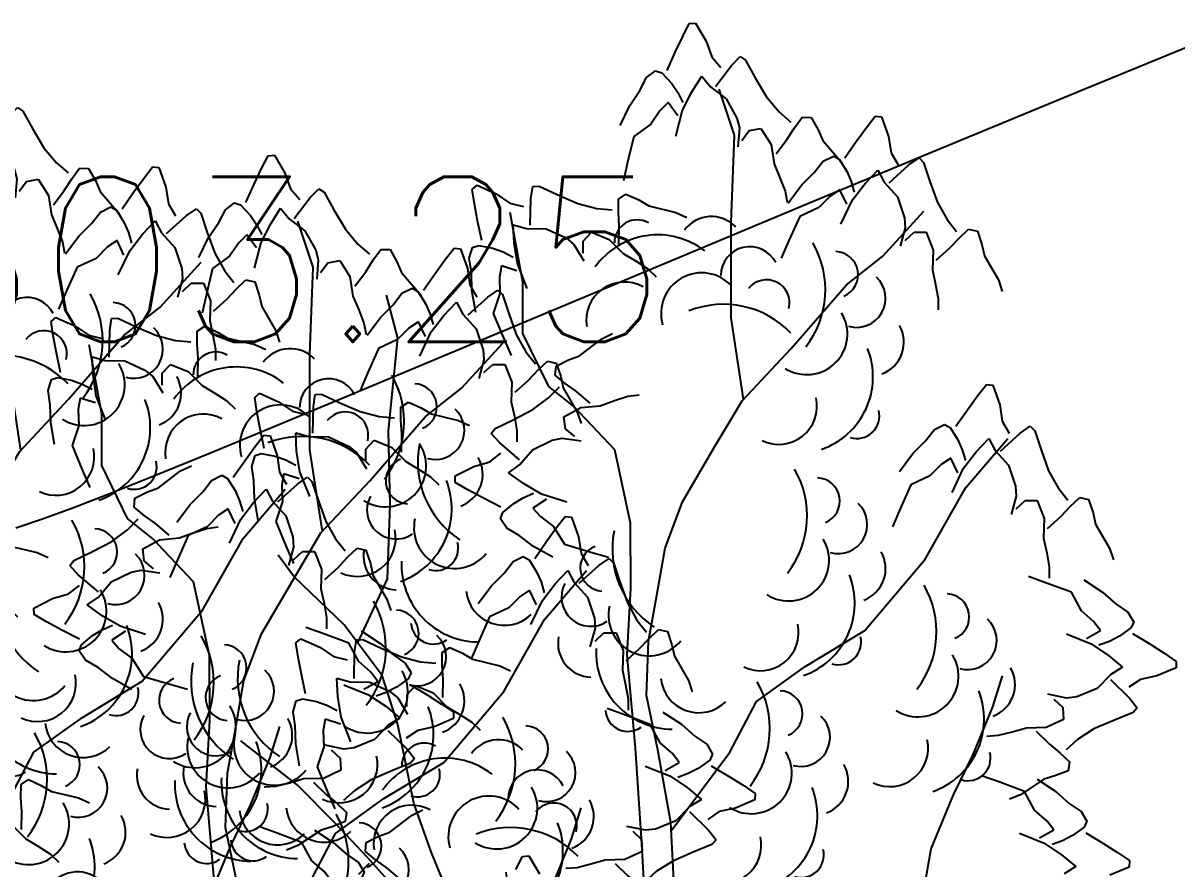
# Model space of a CAD drawing. Header units: millimetres. Extents: x 524954 to 526204, y 9523489 to 9524010.
# Drawn here: x 526078.41 to 526085.4, y 9523831.31 to 9523836.43 of the extents above; entities that cross this region are included whole.
import ezdxf

# ---------------------------------------------------------------- set-up
doc = ezdxf.new("R2010")
doc.units = ezdxf.units.MM
doc.header["$PDMODE"] = 32
doc.header["$PDSIZE"] = 0.5
doc.linetypes.add('ACAD_ISO12W100', pattern=[21, 12, -3, 0, -3, 0, -3])
for name, color, linetype in [('Arbre', 34, 'ACAD_ISO12W100'), ('CN_01_00', 3, 'Continuous'), ('TopoAlt', 3, 'Continuous'), ('TOPOJIS', 7, 'Continuous')]:
    doc.layers.add(name, color=color, linetype=linetype)
doc.styles.add('Simplex 1.0', font='Simplex.shx', dxfattribs={"width": 0.99, "height": 1})

# ---------------------------------------------------------------- blocks, each defined once
blk = doc.blocks.new('TCPOINT M')
at = {"color": 0}
blk.add_point((0, 0), dxfattribs=at)
at = {"layer": 'TopoAlt', "style": 'Simplex 1.0', "width": 0.99}
blk.add_attdef('ALT', (0.15, 0.15), '', height=1, dxfattribs=at)
blk = doc.blocks.new('v088')
at = {"color": 3, "linetype": 'Continuous'}
for p, q in [((-0.0239, 12.3184), (0.0161, 12.3965)), ((0.0161, 12.3965), (0.0546, 12.3999)), ((0.0546, 12.3999), (0.1184, 12.2906)), ((-0.0686, 12.2238), (-0.0239, 12.3184)), ((0.1184, 12.2906), (0.1522, 12.1952)), ((-0.1179, 12.1126), (-0.0686, 12.2238)), ((0.1522, 12.1952), (0.2074, 12.1313)), ((0.2717, 12.1435), (0.3242, 12.1966)), ((0.3242, 12.1966), (0.3557, 12.1751)), ((0.3557, 12.1751), (0.415, 12.0689)), ((-0.2428, 12.0693), (-0.1881, 12.111)), ((-0.1881, 12.111), (-0.1505, 12.0986)), ((-0.1505, 12.0986), (-0.0915, 12.0354)), ((0.1746, 12.0155), (0.2717, 12.1435)), ((-0.2828, 11.9912), (-0.2428, 12.0693)), ((-0.0915, 12.0354), (-0.0536, 11.98)), ((0.0317, 11.9844), (0.0922, 12.0781)), ((0.0922, 12.0781), (0.1437, 12.0135)), ((0.415, 12.0689), (0.4841, 11.9528)), ((-0.344, 11.9013), (-0.2828, 11.9912)), ((-0.0536, 11.98), (-0.0225, 11.9193)), ((-0.0252, 11.8718), (0.0317, 11.9844)), ((0.1437, 12.0135), (0.2395, 11.9416)), ((0.4841, 11.9528), (0.5601, 11.8616)), ((-0.4033, 11.7804), (-0.344, 11.9013)), ((-0.1123, 11.9179), (-0.1618, 11.8694)), ((-0.0542, 11.8389), (-0.1123, 11.9179)), ((0.2395, 11.9416), (0.3048, 11.8248)), ((-0.1618, 11.8694), (-0.2169, 11.7884)), ((-0.066, 11.7153), (-0.0252, 11.8718)), ((0.3048, 11.8248), (0.32, 11.7651)), ((0.5601, 11.8616), (0.6304, 11.8005)), ((0.6527, 11.7656), (0.6994, 11.8293)), ((0.6994, 11.8293), (0.7544, 11.828)), ((0.7544, 11.828), (0.796, 11.7537)), ((1.0886, 11.7676), (1.1424, 11.8368)), ((1.1424, 11.8368), (1.1809, 11.833)), ((1.1809, 11.833), (1.2232, 11.7138)), ((-0.2169, 11.7884), (-0.3202, 11.714)), ((0.32, 11.7651), (0.3106, 11.6498)), ((0.3344, 11.6895), (0.378, 11.7487)), ((0.378, 11.7487), (0.4498, 11.7623)), ((0.4498, 11.7623), (0.5114, 11.6644)), ((0.6075, 11.6944), (0.6527, 11.7656)), ((0.796, 11.7537), (0.824, 11.6885)), ((1.027, 11.683), (1.0886, 11.7676)), ((-0.3202, 11.714), (-0.3572, 11.5582)), ((0.5418, 11.6075), (0.6075, 11.6944)), ((0.824, 11.6885), (0.9344, 11.5607)), ((0.9578, 11.583), (1.027, 11.683)), ((1.2232, 11.7138), (1.2386, 11.6137)), ((0.5114, 11.6644), (0.5299, 11.5465)), ((1.2386, 11.6137), (1.2809, 11.5407)), ((-0.3572, 11.5582), (-0.3824, 11.4437)), ((0.5299, 11.5465), (0.5653, 11.4632)), ((0.7732, 11.4945), (0.827, 11.5637)), ((0.827, 11.5637), (0.8886, 11.5945)), ((0.8886, 11.5945), (0.9232, 11.5753)), ((0.9232, 11.5753), (0.9693, 11.5022)), ((0.9344, 11.5607), (0.97, 11.497)), ((1.2271, 11.433), (1.3463, 11.5407)), ((1.3463, 11.5407), (1.4079, 11.583)), ((1.4079, 11.583), (1.4348, 11.556)), ((1.4348, 11.556), (1.4733, 11.4406)), ((0.5653, 11.4632), (0.5962, 11.3829)), ((0.6962, 11.4176), (0.7732, 11.4945)), ((0.9693, 11.5022), (0.9963, 11.4406)), ((1.0809, 11.4291), (1.1578, 11.5099)), ((1.1578, 11.5099), (1.1963, 11.4368)), ((-1.2987, 11.3921), (-1.2695, 11.4174)), ((-1.2853, 11.3054), (-1.2987, 11.3921)), ((-1.2695, 11.4174), (-1.1537, 11.3664)), ((-0.9434, 11.3371), (-0.9319, 11.4109)), ((-0.9319, 11.4109), (-0.8938, 11.412)), ((-0.8938, 11.412), (-0.7835, 11.3608)), ((0.6155, 11.3099), (0.6962, 11.4176)), ((0.9963, 11.4406), (1.0155, 11.3753)), ((1.004, 11.3291), (1.0809, 11.4291)), ((1.1963, 11.4368), (1.2771, 11.3483)), ((1.4733, 11.4406), (1.5194, 11.3137)), ((-1.1537, 11.3664), (-1.0704, 11.3089)), ((-0.9469, 11.1764), (-0.9434, 11.3371)), ((-0.7835, 11.3608), (-0.6595, 11.3072)), ((-0.4131, 11.2545), (-0.4126, 11.3334)), ((-0.4126, 11.3334), (-0.3673, 11.3647)), ((-0.3673, 11.3647), (-0.2901, 11.3288)), ((-0.2901, 11.3288), (-0.2291, 11.2925)), ((0.5962, 11.3829), (0.6091, 11.3149)), ((0.8693, 11.3522), (0.8001, 11.2829)), ((0.927, 11.3906), (0.8693, 11.3522)), ((0.9693, 11.3022), (0.927, 11.3906)), ((0.9347, 11.1829), (1.004, 11.3291)), ((1.2771, 11.3483), (1.3194, 11.2214)), ((-1.266, 11.2026), (-1.2853, 11.3054)), ((-1.0704, 11.3089), (-0.9882, 11.2895)), ((-0.6595, 11.3072), (-0.5444, 11.2779)), ((-0.5444, 11.2779), (-0.4516, 11.2697)), ((-0.4079, 11.1703), (-0.4131, 11.2545)), ((-0.2291, 11.2925), (-0.0648, 11.2537)), ((-0.0648, 11.2537), (0.0014, 11.223)), ((0.8001, 11.2829), (0.6847, 11.2291)), ((1.5194, 11.3137), (1.5771, 11.2099)), ((-1.2408, 11.0836), (-1.266, 11.2026)), ((0.6847, 11.2291), (0.6193, 11.0829)), ((1.3194, 11.2214), (1.3232, 11.1598)), ((1.5771, 11.2099), (1.6348, 11.1368)), ((-1.0503, 11.1789), (-0.9708, 11.1567)), ((-1.0444, 11.0675), (-1.0503, 11.1789)), ((-0.9708, 11.1567), (-0.851, 11.1547)), ((-0.851, 11.1547), (-0.7296, 11.0984)), ((-0.6257, 11.0796), (-0.5755, 11.1328)), ((-0.5755, 11.1328), (-0.4682, 11.0896)), ((-0.4102, 11.0614), (-0.4079, 11.1703)), ((1.3232, 11.1598), (1.2925, 11.0483)), ((1.3232, 11.0829), (1.3771, 11.1329)), ((1.3771, 11.1329), (1.4502, 11.1329)), ((1.4502, 11.1329), (1.4925, 11.0252)), ((1.6502, 11.0983), (1.7079, 11.1522)), ((1.7079, 11.1522), (1.7617, 11.1406)), ((1.7617, 11.1406), (1.7887, 11.0598)), ((-1.2967, 11.0411), (-1.2589, 11.0531)), ((-1.2589, 11.0531), (-1.1741, 11.0365)), ((-1.0245, 10.9429), (-1.0444, 11.0675)), ((-0.7296, 11.0984), (-0.6822, 11.0589)), ((-0.6822, 11.0589), (-0.6222, 10.96)), ((-0.6263, 11.0061), (-0.6257, 11.0796)), ((-0.4682, 11.0896), (-0.3841, 11.005)), ((0.6193, 11.0829), (0.5731, 10.9752)), ((1.5925, 11.0368), (1.6502, 11.0983)), ((1.7887, 11.0598), (1.8041, 10.9906)), ((-1.3166, 10.9752), (-1.2967, 11.0411)), ((-1.3032, 10.8885), (-1.3166, 10.9752)), ((-1.1741, 11.0365), (-1.1109, 11.0139)), ((-1.1109, 11.0139), (-1.0501, 10.983)), ((-0.3841, 11.005), (-0.3065, 10.9583)), ((1.4925, 11.0252), (1.4886, 10.906)), ((1.5117, 10.9637), (1.5925, 11.0368)), ((1.8041, 10.9906), (1.8887, 10.8444)), ((-1.122, 10.9292), (-1.1336, 10.8608)), ((-1.0286, 10.8992), (-1.122, 10.9292)), ((-0.9657, 10.7922), (-1.0245, 10.9429)), ((-0.3065, 10.9583), (-0.2344, 10.9114)), ((-0.2344, 10.9114), (-0.1841, 10.8638)), ((1.4886, 10.906), (1.5079, 10.8175)), ((-1.3, 10.7798), (-1.3032, 10.8885)), ((-1.1336, 10.8608), (-1.1308, 10.7629)), ((1.8887, 10.8444), (1.9118, 10.7752)), ((-1.2771, 10.6471), (-1.3, 10.7798)), ((-1.1308, 10.7629), (-1.1708, 10.642)), ((1.5079, 10.8175), (1.5233, 10.7329)), ((1.5233, 10.7329), (1.5233, 10.6636)), ((-1.1708, 10.642), (-1.1094, 10.4942)), ((-1.1094, 10.4942), (-1.0628, 10.3867)), ((-0.648, 10.3846), (-0.514, 10.4875)), ((-0.514, 10.4875), (-0.4484, 10.5194)), ((-0.7912, 10.3231), (-0.7146, 10.3603)), ((-0.7146, 10.3603), (-0.648, 10.3846)), ((-0.7957, 10.2682), (-0.7912, 10.3231)), ((-0.7348, 10.218), (-0.7957, 10.2682)), ((-0.6662, 10.1688), (-0.7348, 10.218)), ((1.7617, 10.1424), (1.8156, 10.2117)), ((1.8156, 10.2117), (1.8541, 10.2078)), ((1.8541, 10.2078), (1.8964, 10.0886)), ((-2.6162, 10.1323), (-2.587, 10.1577)), ((-2.587, 10.1577), (-2.4712, 10.1066)), ((-2.2608, 10.0773), (-2.2494, 10.1511)), ((-2.2494, 10.1511), (-2.2113, 10.1522)), ((-2.2113, 10.1522), (-2.101, 10.101)), ((-0.8359, 10.1311), (-0.7709, 10.1978)), ((-0.5833, 10.0982), (-0.6662, 10.1688)), ((-0.4378, 10.1134), (-0.3559, 10.1397)), ((-0.3559, 10.1397), (-0.2873, 10.1487)), ((1.7002, 10.0578), (1.7617, 10.1424)), ((-2.6028, 10.0456), (-2.6162, 10.1323)), ((-2.4712, 10.1066), (-2.3879, 10.0492)), ((-2.2643, 9.9167), (-2.2608, 10.0773)), ((-2.101, 10.101), (-1.977, 10.0475)), ((-1.7305, 9.9947), (-1.7301, 10.0737)), ((-1.7301, 10.0737), (-1.6848, 10.1049)), ((-1.6848, 10.1049), (-1.6075, 10.069)), ((-1.6075, 10.069), (-1.5466, 10.0327)), ((-0.9313, 10.0604), (-0.8359, 10.1311)), ((-0.7431, 10.0152), (-0.6418, 10.0712)), ((-0.6418, 10.0712), (-0.5231, 10.0829)), ((-0.5231, 10.0829), (-0.4378, 10.1134)), ((1.8964, 10.0886), (1.9118, 9.9886)), ((-2.5835, 9.9428), (-2.6028, 10.0456)), ((-2.3879, 10.0492), (-2.3057, 10.0298)), ((-1.977, 10.0475), (-1.8618, 10.0181)), ((-1.8618, 10.0181), (-1.7691, 10.0099)), ((-1.7254, 9.9105), (-1.7305, 9.9947)), ((-1.5466, 10.0327), (-1.3822, 9.9939)), ((-1.3822, 9.9939), (-1.316, 9.9632)), ((-1.1606, 9.945), (-1.0512, 9.9981)), ((-1.0512, 9.9981), (-0.9313, 10.0604)), ((-0.7336, 9.9427), (-0.7431, 10.0152)), ((1.631, 9.9578), (1.7002, 10.0578)), ((-2.5582, 9.8238), (-2.5835, 9.9428)), ((-1.1838, 9.9148), (-1.1606, 9.945)), ((-0.677, 9.8958), (-0.7336, 9.9427)), ((1.4463, 9.8693), (1.5002, 9.9386)), ((1.5002, 9.9386), (1.5617, 9.9693)), ((1.5617, 9.9693), (1.5963, 9.9501)), ((1.5963, 9.9501), (1.6425, 9.877)), ((1.9118, 9.9886), (1.9541, 9.9155)), ((2.0195, 9.9155), (2.081, 9.9578)), ((2.081, 9.9578), (2.1079, 9.9309)), ((2.1079, 9.9309), (2.1464, 9.8155)), ((-2.3678, 9.9191), (-2.2883, 9.8969)), ((-2.3619, 9.8077), (-2.3678, 9.9191)), ((-2.2883, 9.8969), (-2.1685, 9.895)), ((-2.1685, 9.895), (-2.0471, 9.8386)), ((-1.9432, 9.8199), (-1.893, 9.873)), ((-1.893, 9.873), (-1.7856, 9.8299)), ((-1.7277, 9.8016), (-1.7254, 9.9105)), ((-1.1339, 9.8592), (-1.1838, 9.9148)), ((-1.0116, 9.755), (-1.1339, 9.8592)), ((-0.9342, 9.8156), (-0.8138, 9.874)), ((-0.8138, 9.874), (-0.7533, 9.8858)), ((-0.7533, 9.8858), (-0.6387, 9.8698)), ((1.3694, 9.7924), (1.4463, 9.8693)), ((1.6425, 9.877), (1.6694, 9.8155)), ((1.7541, 9.8039), (1.831, 9.8847)), ((1.831, 9.8847), (1.8695, 9.8116)), ((1.9002, 9.8078), (2.0195, 9.9155)), ((-2.6142, 9.7814), (-2.5764, 9.7933)), ((-2.5764, 9.7933), (-2.4916, 9.7768)), ((-2.3419, 9.6831), (-2.3619, 9.8077)), ((-2.0471, 9.8386), (-1.9997, 9.7992)), ((-1.9997, 9.7992), (-1.9397, 9.7002)), ((-1.9438, 9.7464), (-1.9432, 9.8199)), ((-1.7856, 9.8299), (-1.7015, 9.7452)), ((-1.1923, 9.7429), (-1.1254, 9.7944)), ((-1.0114, 9.724), (-0.9342, 9.8156)), ((1.2886, 9.6847), (1.3694, 9.7924)), ((1.6694, 9.8155), (1.6887, 9.7501)), ((1.6771, 9.7039), (1.7541, 9.8039)), ((1.8695, 9.8116), (1.9502, 9.7232)), ((2.1464, 9.8155), (2.1926, 9.6885)), ((-2.634, 9.7155), (-2.6142, 9.7814)), ((-2.6206, 9.6288), (-2.634, 9.7155)), ((-2.4916, 9.7768), (-2.4283, 9.7541)), ((-2.4283, 9.7541), (-2.3676, 9.7232)), ((-1.7015, 9.7452), (-1.624, 9.6985)), ((-1.4022, 9.6572), (-1.2895, 9.7147)), ((-1.2895, 9.7147), (-1.1923, 9.7429)), ((-1.0789, 9.6763), (-1.0114, 9.724)), ((1.5425, 9.727), (1.4733, 9.6578)), ((1.6002, 9.7655), (1.5425, 9.727)), ((1.6425, 9.677), (1.6002, 9.7655)), ((1.9502, 9.7232), (1.9925, 9.5962)), ((-2.4395, 9.6694), (-2.4511, 9.6011)), ((-2.3461, 9.6395), (-2.4395, 9.6694)), ((-2.2831, 9.5325), (-2.3419, 9.6831)), ((-1.624, 9.6985), (-1.5519, 9.6516)), ((-1.5519, 9.6516), (-1.5015, 9.6041)), ((-1.401, 9.6186), (-1.4022, 9.6572)), ((-0.9888, 9.6106), (-1.0789, 9.6763)), ((1.4733, 9.6578), (1.3579, 9.6039)), ((1.6079, 9.5578), (1.6771, 9.7039)), ((2.1926, 9.6885), (2.2503, 9.5847)), ((-2.6175, 9.52), (-2.6206, 9.6288)), ((-2.4511, 9.6011), (-2.4483, 9.5032)), ((-1.3254, 9.5742), (-1.401, 9.6186)), ((-1.2335, 9.5242), (-1.3254, 9.5742)), ((-0.8796, 9.5473), (-0.9888, 9.6106)), ((1.3579, 9.6039), (1.2925, 9.4577)), ((1.9925, 9.5962), (1.9964, 9.5347)), ((2.2503, 9.5847), (2.308, 9.5116)), ((-2.5946, 9.3874), (-2.6175, 9.52)), ((-1.1253, 9.4685), (-1.2335, 9.5242)), ((-1.0467, 9.4905), (-0.9892, 9.5252)), ((-0.9892, 9.5252), (-0.9269, 9.5527)), ((-0.8484, 9.5165), (-0.9306, 9.463)), ((-0.7257, 9.4976), (-0.8796, 9.5473)), ((1.9964, 9.5347), (1.9656, 9.4231)), ((1.9964, 9.4577), (2.0502, 9.5077)), ((2.0502, 9.5077), (2.1233, 9.5077)), ((2.1233, 9.5077), (2.1656, 9.4)), ((2.3233, 9.4731), (2.381, 9.527)), ((2.381, 9.527), (2.4349, 9.5154)), ((2.4349, 9.5154), (2.4618, 9.4347)), ((-2.4483, 9.5032), (-2.4883, 9.3823)), ((-1.1278, 9.3984), (-1.1132, 9.4352)), ((-1.1132, 9.4352), (-1.0467, 9.4905)), ((-0.9306, 9.463), (-0.885, 9.4108)), ((1.2925, 9.4577), (1.2463, 9.35)), ((2.2657, 9.4116), (2.3233, 9.4731)), ((2.4618, 9.4347), (2.4772, 9.3654)), ((-2.4883, 9.3823), (-2.4269, 9.2344)), ((-1.0892, 9.3413), (-1.1278, 9.3984)), ((-0.885, 9.4108), (-0.8073, 9.3511)), ((2.1656, 9.4), (2.1618, 9.2808)), ((2.1849, 9.3385), (2.2657, 9.4116)), ((2.4772, 9.3654), (2.5618, 9.2193)), ((-1.0136, 9.2969), (-1.0892, 9.3413)), ((-0.9273, 9.2307), (-1.0136, 9.2969)), ((-0.8073, 9.3511), (-0.7389, 9.2437)), ((-2.4269, 9.2344), (-2.3802, 9.1269)), ((-0.81, 9.1646), (-0.9273, 9.2307)), ((-0.7389, 9.2437), (-0.5855, 9.1979)), ((2.1618, 9.2808), (2.181, 9.1923)), ((-0.5855, 9.1979), (-0.4727, 9.1661)), ((2.181, 9.1923), (2.1964, 9.1077)), ((2.5618, 9.2193), (2.5849, 9.15)), ((2.1964, 9.1077), (2.1964, 9.0385)), ((2.1801, 9.009), (2.0697, 9.0483)), ((2.4064, 9.0272), (2.519, 8.9533)), ((2.3301, 8.953), (2.1801, 9.009)), ((2.3912, 8.8412), (2.3301, 8.953)), ((2.519, 8.9533), (2.6006, 8.8814)), ((2.6006, 8.8814), (2.6731, 8.832)), ((2.4646, 8.7765), (2.3912, 8.8412)), ((2.6731, 8.832), (2.7077, 8.7725)), ((2.5067, 8.7213), (2.4646, 8.7765)), ((2.6907, 8.7368), (2.6207, 8.6861)), ((2.7077, 8.7725), (2.6907, 8.7368)), ((-2.3661, 8.6466), (-2.3369, 8.6719)), ((-2.3369, 8.6719), (-2.2212, 8.6209)), ((-1.9993, 8.6654), (-1.9613, 8.6665)), ((-1.9613, 8.6665), (-1.8509, 8.6153)), ((2.2998, 8.7005), (2.4501, 8.6406)), ((2.421, 8.6735), (2.5067, 8.7213)), ((2.6207, 8.6861), (2.5609, 8.6554)), ((2.7005, 8.7027), (2.8047, 8.6399)), ((-2.3527, 8.5599), (-2.3661, 8.6466)), ((-2.2212, 8.6209), (-2.1379, 8.5634)), ((-2.0108, 8.5916), (-1.9993, 8.6654)), ((-1.8509, 8.6153), (-1.7269, 8.5617)), ((-1.4801, 8.5879), (-1.4347, 8.6192)), ((-1.4347, 8.6192), (-1.3575, 8.5833)), ((2.4501, 8.6406), (2.5548, 8.5702)), ((2.5609, 8.6554), (2.4969, 8.632)), ((2.8047, 8.6399), (2.8931, 8.5838)), ((-2.3334, 8.4571), (-2.3527, 8.5599)), ((-2.1379, 8.5634), (-2.0557, 8.544)), ((-2.0143, 8.4309), (-2.0108, 8.5916)), ((-1.7269, 8.5617), (-1.6118, 8.5324)), ((-1.6118, 8.5324), (-1.519, 8.5242)), ((-1.4805, 8.509), (-1.4801, 8.5879)), ((-1.3575, 8.5833), (-1.2966, 8.547)), ((-1.2966, 8.547), (-1.1322, 8.5082)), ((2.5548, 8.5702), (2.6402, 8.4985)), ((2.8931, 8.5838), (2.9656, 8.5345)), ((2.9656, 8.5345), (2.9641, 8.4958)), ((-2.3082, 8.3381), (-2.3334, 8.4571)), ((-1.4754, 8.4248), (-1.4805, 8.509)), ((-1.1322, 8.5082), (-1.066, 8.4775)), ((2.6402, 8.4985), (2.5697, 8.4555)), ((2.9641, 8.4958), (2.8478, 8.4461)), ((-2.1178, 8.4334), (-2.0382, 8.4112)), ((-2.1118, 8.322), (-2.1178, 8.4334)), ((-2.0382, 8.4112), (-1.9184, 8.4092)), ((-1.9184, 8.4092), (-1.7971, 8.3529)), ((-1.6931, 8.3341), (-1.643, 8.3873)), ((-1.643, 8.3873), (-1.5356, 8.3441)), ((-1.4776, 8.3159), (-1.4754, 8.4248)), ((2.5697, 8.4555), (2.4865, 8.3693)), ((2.5678, 8.4245), (2.6828, 8.3123)), ((2.749, 8.4244), (2.6787, 8.3776)), ((2.8478, 8.4461), (2.749, 8.4244)), ((-2.0919, 8.1974), (-2.1118, 8.322)), ((-1.7971, 8.3529), (-1.7497, 8.3134)), ((-1.6937, 8.2606), (-1.6931, 8.3341)), ((-1.5356, 8.3441), (-1.4515, 8.2595)), ((2.3013, 8.3113), (2.188, 8.335)), ((2.3625, 8.3191), (2.3013, 8.3113)), ((2.4865, 8.3693), (2.3625, 8.3191)), ((-2.384, 8.2298), (-2.3641, 8.2956)), ((-2.3641, 8.2956), (-2.3264, 8.3076)), ((-2.3264, 8.3076), (-2.2415, 8.291)), ((-2.2415, 8.291), (-2.1783, 8.2684)), ((-2.1783, 8.2684), (-2.1175, 8.2375)), ((-1.7497, 8.3134), (-1.6897, 8.2145)), ((-1.4515, 8.2595), (-1.374, 8.2128)), ((2.2245, 8.3065), (2.2778, 8.2559)), ((2.2778, 8.2559), (2.2824, 8.183)), ((2.6828, 8.3123), (2.7289, 8.2536)), ((2.7289, 8.2536), (2.7037, 8.225)), ((-2.3706, 8.1431), (-2.384, 8.2298)), ((-2.1895, 8.1837), (-2.2011, 8.1153)), ((-2.0961, 8.1537), (-2.1895, 8.1837)), ((-2.0331, 8.0467), (-2.0919, 8.1974)), ((-1.374, 8.2128), (-1.3019, 8.1659)), ((2.2824, 8.183), (2.1776, 8.1339)), ((2.591, 8.1793), (2.4672, 8.1253)), ((2.7037, 8.225), (2.591, 8.1793)), ((-2.3674, 8.0343), (-2.3706, 8.1431)), ((-2.2011, 8.1153), (-2.1982, 8.0174)), ((-1.3019, 8.1659), (-1.2515, 8.1184)), ((2.0584, 8.1303), (1.9713, 8.1055)), ((2.1776, 8.1339), (2.0584, 8.1303)), ((2.1174, 8.1109), (2.1954, 8.0349)), ((2.4672, 8.1253), (2.3672, 8.0611)), ((1.8878, 8.0848), (1.8187, 8.0804)), ((1.9713, 8.1055), (1.8878, 8.0848)), ((2.3672, 8.0611), (2.2979, 7.9989)), ((-2.3445, 7.9016), (-2.3674, 8.0343)), ((-2.1982, 8.0174), (-2.2383, 7.8966)), ((2.1954, 8.0349), (2.2605, 7.9811)), ((2.2605, 7.9811), (2.3179, 7.927)), ((2.3179, 7.927), (2.3098, 7.8725)), ((-2.2383, 7.8966), (-2.1768, 7.7487)), ((1.8965, 7.8022), (1.7861, 7.8414)), ((2.2308, 7.8405), (2.1627, 7.8208)), ((2.3098, 7.8725), (2.2308, 7.8405)), ((2.0465, 7.7461), (1.8965, 7.8022)), ((2.1627, 7.8208), (2.0222, 7.7271)), ((2.1227, 7.8203), (2.2353, 7.7465)), ((-2.1768, 7.7487), (-2.1302, 7.6412)), ((2.0222, 7.7271), (1.9545, 7.6997)), ((2.1075, 7.6343), (2.0465, 7.7461)), ((2.2353, 7.7465), (2.3169, 7.6746)), ((-1.6632, 7.6026), (-1.5976, 7.6345)), ((2.1809, 7.5696), (2.1075, 7.6343)), ((2.3169, 7.6746), (2.3894, 7.6252)), ((2.3894, 7.6252), (2.424, 7.5657)), ((-1.7972, 7.4997), (-1.6632, 7.6026)), ((2.223, 7.5144), (2.1809, 7.5696)), ((2.424, 7.5657), (2.407, 7.5299)), ((-1.8638, 7.4754), (-1.7972, 7.4997)), ((2.0162, 7.4937), (2.1664, 7.4338)), ((2.1373, 7.4666), (2.223, 7.5144)), ((2.337, 7.4793), (2.2772, 7.4485)), ((2.407, 7.5299), (2.337, 7.4793)), ((2.4169, 7.4959), (2.521, 7.4331)), ((-1.9448, 7.3833), (-1.9404, 7.4382)), ((-1.9404, 7.4382), (-1.8638, 7.4754)), ((2.1664, 7.4338), (2.2711, 7.3633)), ((2.2772, 7.4485), (2.2132, 7.4252)), ((2.521, 7.4331), (2.6094, 7.377)), ((-1.8839, 7.3331), (-1.9448, 7.3833)), ((-1.0336, 7.2746), (-0.9936, 7.3527)), ((-0.9936, 7.3527), (-0.9551, 7.3561)), ((-0.9551, 7.3561), (-0.8913, 7.2468)), ((2.2711, 7.3633), (2.3565, 7.2916)), ((2.6094, 7.377), (2.6819, 7.3276)), ((-1.985, 7.2461), (-1.9201, 7.3129)), ((-1.8154, 7.2839), (-1.8839, 7.3331)), ((-1.7325, 7.2133), (-1.8154, 7.2839)), ((2.3565, 7.2916), (2.286, 7.2486)), ((2.6805, 7.289), (2.5641, 7.2392)), ((2.6819, 7.3276), (2.6805, 7.289))]:
    blk.add_line(p, q, dxfattribs=at)
at = {"linetype": 'Continuous'}
for p, q in [((0.2897, 11.7219), (0.1969, 11.9998)), ((0.2697, 11.1929), (0.2897, 11.7219)), ((-0.9914, 10.8307), (-1.0686, 11.252)), ((1.1882, 10.9882), (1.4374, 11.2608)), ((0.2693, 10.6145), (0.2697, 11.1929)), ((0.9679, 10.8157), (1.1882, 10.9882)), ((-0.9911, 10.5198), (-0.9914, 10.8307)), ((0.6339, 10.4293), (0.9679, 10.8157)), ((-1.7492, 10.4915), (-1.8168, 10.7513)), ((0.3448, 10.1217), (0.2693, 10.6145)), ((-1.8059, 9.9306), (-1.7492, 10.4915)), ((-0.8352, 10.1996), (-0.9911, 10.5198)), ((0.3358, 10.1122), (0.6339, 10.4293)), ((-0.6834, 10.0784), (-0.8352, 10.1996)), ((-0.4354, 9.8162), (-0.6834, 10.0784)), ((0.1676, 9.8288), (0.3358, 10.1122)), ((-1.7966, 9.483), (-1.8059, 9.9306)), ((1.6901, 9.587), (1.945, 9.8846)), ((-0.339, 9.3704), (-0.4354, 9.8162)), ((-0.0246, 9.5014), (0.1676, 9.8288)), ((1.4442, 9.1527), (1.6901, 9.587)), ((-1.8121, 9.0349), (-1.7966, 9.483)), ((-0.1306, 9.2193), (-0.0246, 9.5014)), ((-0.337, 8.9787), (-0.339, 9.3704)), ((-2.3783, 9.048), (-2.4742, 9.1766)), ((-0.1861, 8.901), (-0.1306, 9.2193)), ((1.08, 8.7222), (1.4442, 9.1527)), ((-2.0737, 8.7558), (-2.3783, 9.048)), ((-1.992, 8.6473), (-1.8121, 9.0349)), ((-0.3597, 8.574), (-0.337, 8.9787)), ((-0.2308, 8.6575), (-0.1861, 8.901)), ((-1.8434, 8.4497), (-2.0737, 8.7558)), ((0.7177, 8.5032), (1.08, 8.7222)), ((-0.2426, 8.3277), (-0.2308, 8.6575)), ((-0.3105, 8.0091), (-0.3597, 8.574)), ((0.4236, 8.2918), (0.7177, 8.5032)), ((-1.7501, 8.1531), (-1.8434, 8.4497)), ((1.8546, 8.2596), (1.9129, 8.4473)), ((-0.1735, 7.9995), (-0.2426, 8.3277)), ((0.2621, 7.9837), (0.4236, 8.2918)), ((1.7363, 7.971), (1.8546, 8.2596)), ((-1.6531, 7.6763), (-1.7501, 8.1531)), ((-2.3581, 7.786), (-2.6995, 8.0525)), ((-0.2742, 7.4626), (-0.3105, 8.0091)), ((-0.0959, 7.5596), (-0.1735, 7.9995)), ((-0.0934, 7.5087), (0.2621, 7.9837)), ((1.617, 7.726), (1.7363, 7.971)), ((-2.1294, 7.5544), (-2.3581, 7.786)), ((1.4808, 7.3998), (1.617, 7.726)), ((-1.5474, 7.38), (-1.6531, 7.6763)), ((-1.9323, 7.3471), (-2.1294, 7.5544)), ((-0.0745, 7.1309), (-0.0959, 7.5596)), ((-0.2365, 6.8477), (-0.2742, 7.4626)), ((-1.6648, 7.048), (-1.9323, 7.3471)), ((-1.4491, 7.1395), (-1.5474, 7.38)), ((1.4418, 7.1813), (1.4808, 7.3998))]:
    blk.add_line(p, q, dxfattribs=at)
at = {"color": 3, "linetype": 'Continuous'}
for centre, major_axis, start_param, end_param in [((-0.3005, 11.0717), (0.0964, 0.0964), 0.254619, 2.377018), ((0.1501, 11.0237), (0.1445, 0.1445), 6.263619, 7.998733), ((-0.1756, 10.6509), (0.3298, 0.3298), 0.12682, 1.733702), ((0.3829, 10.8698), (-0.1246, 0.1246), 4.396235, 7.060094), ((0.2754, 10.7857), (0.3995, 0.3995), 4.836335, 6.022049), ((0.8987, 10.8757), (0.099, 0.099), 4.31771, 7.031286), ((0.0911, 10.6412), (0.1741, 0.1741), 6.236163, 8.918901), ((-0.3757, 10.5998), (0.1641, 0.1641), 0.282297, 2.520721), ((0.4834, 10.7051), (-0.099, 0.099), 3.680741, 6.394318), ((1.0287, 10.7332), (-0.1246, 0.1246), 2.081137, 4.744996), ((0.2226, 10.1318), (-0.3995, 0.3995), 4.689978, 5.875693), ((0.7276, 10.5169), (-0.1741, 0.1741), 1.793126, 4.475865), ((1.1114, 10.4666), (-0.1445, 0.1445), 2.713295, 4.448408), ((0.6623, 10.2582), (-0.3298, 0.3298), 2.69514, 4.302022), ((0.5573, 10.0804), (0.1641, 0.1641), 3.478918, 5.717341), ((1.0314, 10.0206), (0.0964, 0.0964), 3.62262, 5.745019), ((-1.0632, 9.7428), (0.3995, 0.3995), 2.158504, 3.344219), ((-1.6825, 9.6282), (-0.099, 0.099), -0.421529, 2.292047), ((0.1648, 9.4153), (0.3995, 0.3995), 4.836335, 6.022049), ((0.7881, 9.5054), (-0.099, 0.099), 2.746913, 5.46049), ((-1.7599, 9.4514), (-0.1246, 0.1246), 0.293965, 2.957824), ((0.9181, 9.3628), (0.1246, 0.1246), 3.651933, 6.315792), ((-1.4053, 9.3432), (0.1741, 0.1741), 2.133893, 4.816631), ((0.1148, 9.2139), (-0.3995, 0.3995), 0.587708, 1.773422), ((-0.5045, 9.0993), (0.099, 0.099), 1.149268, 3.862844), ((0.617, 9.1466), (-0.1741, 0.1741), 1.793126, 4.475865), ((-1.7527, 9.1724), (-0.1445, 0.1445), 0.590553, 2.325666), ((1.0008, 9.0963), (-0.1445, 0.1445), 2.713295, 4.448408), ((-1.2605, 9.1191), (0.3298, 0.3298), 2.307735, 3.914618), ((0.5518, 8.8878), (-0.3298, 0.3298), 2.69514, 4.302022), ((-1.1039, 8.9843), (0.1641, 0.1641), 2.463212, 4.701636), ((-0.5819, 8.9225), (0.1246, 0.1246), 1.864761, 4.52862), ((0.9486, 8.7133), (-0.3995, 0.3995), 3.265538, 4.451253), ((1.5719, 8.8034), (0.099, 0.099), 4.31771, 7.031286), ((-0.2273, 8.8143), (0.1741, 0.1741), 2.133893, 4.816631), ((-1.5338, 8.7756), (0.0964, 0.0964), 2.435534, 4.557933), ((0.4467, 8.71), (-0.1641, 0.1641), 1.908121, 4.146545), ((1.7019, 8.6608), (0.1246, 0.1246), 3.651933, 6.315792), ((-0.5746, 8.6435), (0.1445, 0.1445), 2.161349, 3.896462), ((0.9208, 8.6502), (0.0964, 0.0964), 3.62262, 5.745019), ((-0.0825, 8.5902), (0.3298, 0.3298), 2.307735, 3.914618), ((-2.1547, 8.4302), (0.3995, 0.3995), 2.158504, 3.344219), ((1.4008, 8.4446), (0.1741, 0.1741), 3.363922, 6.046661), ((1.7845, 8.3943), (-0.1445, 0.1445), 2.713295, 4.448408), ((-2.774, 8.3155), (-0.099, 0.099), -0.421529, 2.292047), ((0.0741, 8.4554), (0.1641, 0.1641), 2.463212, 4.701636), ((-0.0612, 8.1267), (-0.3995, 0.3995), 3.265538, 4.451253), ((0.5622, 8.2168), (0.099, 0.099), 4.31771, 7.031286), ((1.3355, 8.1858), (-0.3298, 0.3298), 2.69514, 4.302022), ((-2.8514, 8.1388), (-0.1246, 0.1246), 0.293965, 2.957824), ((-0.3558, 8.2467), (0.0964, 0.0964), 2.435534, 4.557933), ((0.6922, 8.0742), (-0.1246, 0.1246), 2.081137, 4.744996), ((-2.4968, 8.0306), (0.1741, 0.1741), 2.133893, 4.816631), ((-1.5891, 7.9031), (0.0964, 0.0964), 0.254619, 2.377018), ((-1.1385, 7.8551), (-0.1445, 0.1445), 4.692823, 6.427936), ((1.2305, 8.008), (0.1641, 0.1641), 3.478918, 5.717341), ((0.391, 7.858), (0.1741, 0.1741), 3.363922, 6.046661), ((1.7045, 7.9482), (-0.0964, 0.0964), 2.051824, 4.174223), ((-2.8441, 7.8598), (-0.1445, 0.1445), 0.590553, 2.325666), ((-1.4642, 7.4823), (0.3298, 0.3298), 0.12682, 1.733702), ((0.7748, 7.8077), (-0.1445, 0.1445), 2.713295, 4.448408), ((-2.352, 7.8064), (0.3298, 0.3298), 2.307735, 3.914618), ((-0.9057, 7.7012), (0.1246, 0.1246), 5.967031, 8.63089), ((0.3258, 7.5992), (0.3298, 0.3298), 4.265936, 5.872819), ((-1.1975, 7.4726), (-0.1741, 0.1741), 4.665366, 7.348105), ((-0.8052, 7.5365), (-0.099, 0.099), 3.680741, 6.394318), ((-2.1954, 7.6717), (0.1641, 0.1641), 2.463212, 4.701636), ((-1.6643, 7.4312), (-0.1641, 0.1641), -1.288499, 0.949924), ((-1.0661, 6.9632), (-0.3995, 0.3995), 4.689978, 5.875693), ((-2.6253, 7.463), (0.0964, 0.0964), 2.435534, 4.557933), ((0.2207, 7.4214), (0.1641, 0.1641), 3.478918, 5.717341), ((0.6948, 7.3616), (-0.0964, 0.0964), 2.051824, 4.174223)]:
    blk.add_ellipse(centre, major_axis=major_axis, ratio=1, start_param=start_param, end_param=end_param, dxfattribs=at)

msp = doc.modelspace()

# ---------------------------------------------------------------- linework, layer by layer
at = {"layer": 'CN_01_00', "elevation": 303, "flags": 128}
msp.add_lwpolyline([(526078.3673, 9523833.3733), (526078.5218, 9523833.4253), (526078.706, 9523833.4926), (526078.9298, 9523833.579), (526079.2029, 9523833.6882), (526079.5352, 9523833.8239), (526079.9365, 9523833.9898), (526080.4166, 9523834.1896), (526080.9853, 9523834.4271), (526081.6472, 9523834.7038), (526082.3858, 9523835.0122), (526083.179, 9523835.3428), (526084.0053, 9523835.686), (526084.8426, 9523836.0321), (526085.6693, 9523836.3716)], dxfattribs=at)

# ---------------------------------------------------------------- block references
at = {"layer": 'Arbre'}
for p in [(526082.43, 9523824.03, -271.76), (526078.053, 9523823.722, -271.76), (526079.879, 9523823.23, -271.76)]:
    msp.add_blockref('v088', p, dxfattribs=at)
at = {"layer": 'TOPOJIS'}
ref = msp.add_blockref('TCPOINT M', (526077.5996, 9523834.4495, 303.25), dxfattribs=at)
ref.add_attrib('ALT', '303.25', (526077.6496, 9523834.4995, 303.25), dxfattribs={"layer": 'TopoAlt', "height": 1, "style": 'Simplex 1.0', "width": 0.99})

doc.saveas('drawing.dxf')
